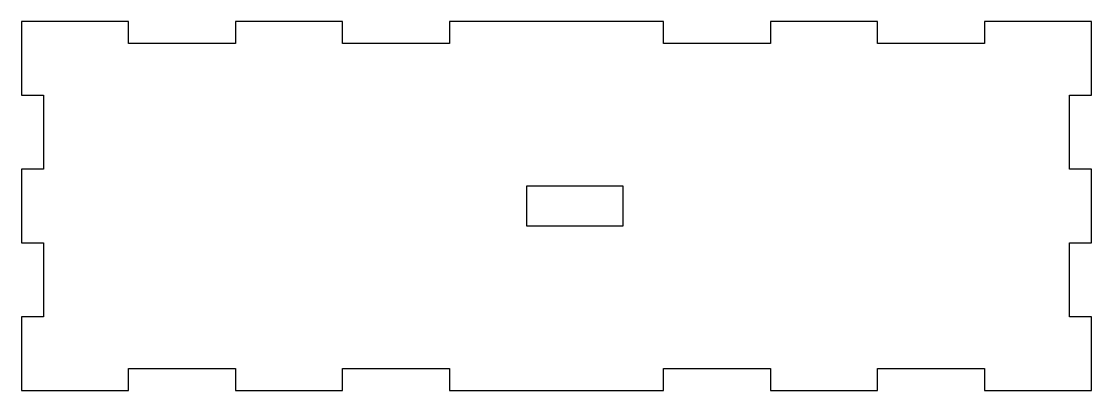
# Model space of a CAD drawing. Header units: millimetres. Extents: x -150 to 140, y -50 to 50.
import ezdxf

# ---------------------------------------------------------------- set-up
doc = ezdxf.new("R2010")
doc.units = ezdxf.units.MM
doc.layers.get('0').update_dxf_attribs({"linetype": 'CONTINUOUS'})

msp = doc.modelspace()

# ---------------------------------------------------------------- linework, layer by layer
for points in [[(-92, -44), (-92, -50), (-63, -50), (-63, -44), (-34, -44), (-34, -50), (24, -50), (24, -44), (53, -44), (53, -50), (82, -50), (82, -44), (111, -44), (111, -50), (140, -50), (140, -30), (134, -30), (134, -10), (140, -10), (140, 10), (134, 10), (134, 30), (140, 30), (140, 50), (111, 50), (111, 44), (82, 44), (82, 50), (53, 50), (53, 44), (24, 44), (24, 50), (-34, 50), (-34, 44), (-63, 44), (-63, 50), (-92, 50), (-92, 44), (-121, 44), (-121, 50), (-150, 50), (-150, 30), (-144, 30), (-144, 10), (-150, 10), (-150, -10), (-144, -10), (-144, -30), (-150, -30), (-150, -50), (-121, -50), (-121, -44)], [(-13, 5.5), (13, 5.5), (13, -5.5), (-13, -5.5)]]:
    msp.add_lwpolyline(points, close=True)

doc.saveas('drawing.dxf')
